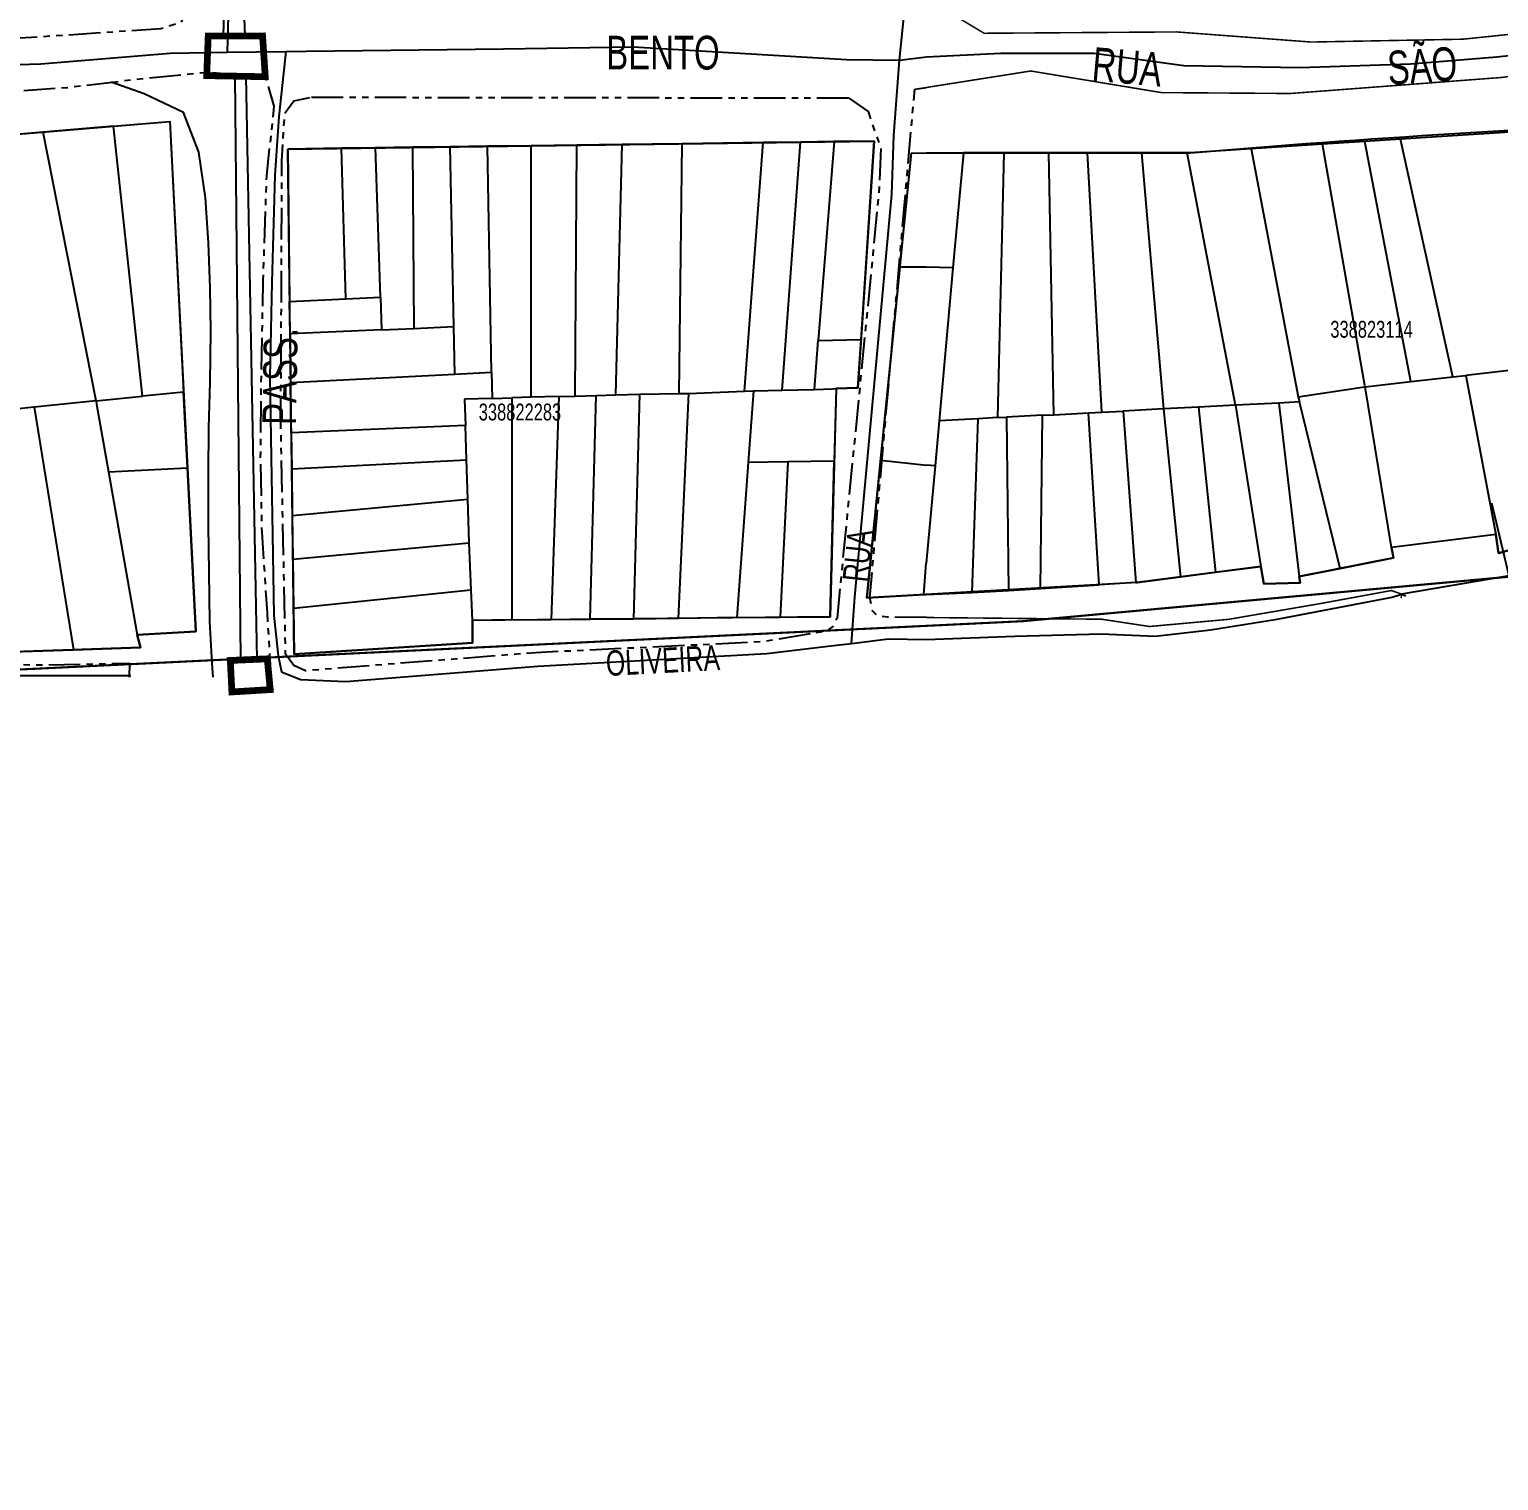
# Model space of a CAD drawing. Extents: x 203614 to 206284, y 4847494 to 4848495.
# Drawn here: x 205689.7 to 205864.1, y 4847496.8 to 4847669.1 of the extents above; entities that cross this region are included whole.
import ezdxf
from ezdxf.enums import TextEntityAlignment as Align

# ---------------------------------------------------------------- set-up
doc = ezdxf.new("R2010")
doc.units = 0
doc.header["$LTSCALE"] = 1.5
doc.header["$MEASUREMENT"] = 0
doc.linetypes.add('PHANTOMX2', pattern=[5, 2.5, -0.5, 0.5, -0.5, 0.5, -0.5])
for name, color, linetype in [('CD-MALHA-LOTES', 40, 'CONTINUOUS'), ('CD_TXT_QUADRA', 7, 'CONTINUOUS'), ('HD-CANAIS', 7, 'CONTINUOUS'), ('LM-LIM-SETOR-FISCAL', 7, 'CONTINUOUS'), ('RU-QUADRAS', 210, 'CONTINUOUS'), ('SV-CAMINHO-TRILHA', 20, 'CONTINUOUS'), ('SV-EIXO-RUA-N-PAV', 6, 'CONTINUOUS'), ('SV-ESTIVAS', 7, 'CONTINUOUS'), ('SV-PONTE-BUEIRO', 249, 'CONTINUOUS'), ('SV-RUA-NAO-PAV-S-GUIA-C-GUIA', 7, 'PHANTOMX2'), ('SV-TXT-RUA-N-PAV-S-GUIA-C-GUIA', 7, 'CONTINUOUS')]:
    doc.layers.add(name, color=color, linetype=linetype)
doc.styles.add('ARIAL', font='ARIAL.TTF')
doc.linetypes.add('Limite', pattern='A,20,-3,[130,ltypeshp.shx,S=6.35,R=0,X=0,Y=0],-3,20', length=46)

msp = doc.modelspace()

# ---------------------------------------------------------------- linework, layer by layer
at = {"layer": 'CD-MALHA-LOTES'}
for p, q in [((205699.72, 4847657.59), (205691.37, 4847656.89)), ((205699.72, 4847657.59), (205706.39, 4847658.14)), ((205703.17, 4847625.54), (205699.72, 4847657.59)), ((205706.39, 4847658.14), (205708.03, 4847626.02)), ((205691.37, 4847656.89), (205675.71, 4847655.59)), ((205697.64, 4847624.98), (205691.37, 4847656.89)), ((205760.08, 4847655.43), (205754.7, 4847655.35)), ((205759.35, 4847625.71), (205760.08, 4847655.43)), ((205767.23, 4847655.52), (205760.08, 4847655.43)), ((205766.87, 4847625.85), (205767.23, 4847655.52)), ((205776.82, 4847655.65), (205767.23, 4847655.52)), ((205774.63, 4847626.14), (205776.82, 4847655.65)), ((205781.25, 4847655.71), (205776.82, 4847655.65)), ((205779.07, 4847626.27), (205781.25, 4847655.71)), ((205785.26, 4847655.77), (205781.25, 4847655.71)), ((205785.26, 4847655.77), (205783.37, 4847632.16)), ((205790, 4847655.83), (205785.26, 4847655.77)), ((205788.46, 4847632.29), (205790, 4847655.83)), ((205843.22, 4847655.45), (205834.75, 4847654.91)), ((205848.24, 4847655.78), (205843.22, 4847655.45)), ((205852.48, 4847656.05), (205848.24, 4847655.78)), ((205853.7, 4847627.29), (205848.24, 4847655.78)), ((205858.69, 4847627.85), (205852.48, 4847656.05)), ((205726.77, 4847654.98), (205720.39, 4847654.89)), ((205720.39, 4847654.89), (205720.62, 4847636.8)), ((205730.82, 4847655.03), (205726.77, 4847654.98)), ((205727.29, 4847637.1), (205726.77, 4847654.98)), ((205735.24, 4847655.09), (205730.82, 4847655.03)), ((205731.4, 4847637.29), (205730.82, 4847655.03)), ((205739.68, 4847655.15), (205735.24, 4847655.09)), ((205735.41, 4847633.6), (205735.24, 4847655.09)), ((205744.12, 4847655.21), (205739.68, 4847655.15)), ((205740.11, 4847633.81), (205739.68, 4847655.15)), ((205749.31, 4847655.28), (205744.12, 4847655.21)), ((205744.6, 4847628.4), (205744.12, 4847655.21)), ((205754.7, 4847655.35), (205749.31, 4847655.28)), ((205749.31, 4847625.42), (205749.31, 4847655.28)), ((205754.52, 4847625.57), (205754.7, 4847655.35)), ((205793.04, 4847640.86), (205794.44, 4847654.39)), ((205794.44, 4847654.39), (205796.2, 4847654.44)), ((205796.2, 4847654.44), (205800.62, 4847654.44)), ((205800.62, 4847654.44), (205799.36, 4847640.8)), ((205805.39, 4847654.44), (205800.62, 4847654.44)), ((205805.39, 4847654.44), (205804.64, 4847623)), ((205810.76, 4847654.44), (205805.39, 4847654.44)), ((205811.34, 4847623.35), (205810.76, 4847654.44)), ((205815.34, 4847654.44), (205810.76, 4847654.44)), ((205817.02, 4847623.64), (205815.34, 4847654.44)), ((205821.74, 4847654.44), (205815.34, 4847654.44)), ((205827.15, 4847654.44), (205821.74, 4847654.44)), ((205821.74, 4847654.44), (205824.37, 4847624.03)), ((205832.91, 4847624.48), (205827.15, 4847654.44)), ((205834.75, 4847654.91), (205840.33, 4847625.47)), ((205793.04, 4847640.86), (205790.78, 4847617.95)), ((205796.18, 4847640.86), (205793.04, 4847640.86)), ((205799.36, 4847640.8), (205796.18, 4847640.86)), ((205799.36, 4847640.8), (205797.74, 4847622.63)), ((205720.62, 4847636.8), (205727.29, 4847637.1)), ((205720.67, 4847632.94), (205720.62, 4847636.8)), ((205727.29, 4847637.1), (205731.4, 4847637.29)), ((205731.4, 4847637.29), (205731.53, 4847633.43)), ((205731.53, 4847633.43), (205720.67, 4847632.94)), ((205720.67, 4847632.94), (205720.74, 4847627.17)), ((205731.53, 4847633.43), (205735.41, 4847633.6)), ((205735.41, 4847633.6), (205740.11, 4847633.81)), ((205740.22, 4847628.17), (205740.11, 4847633.81)), ((205782.91, 4847626.36), (205783.37, 4847632.16)), ((205783.37, 4847632.16), (205788.46, 4847632.29)), ((205788.08, 4847626.53), (205788.46, 4847632.29)), ((205720.74, 4847627.17), (205740.22, 4847628.17)), ((205740.22, 4847628.17), (205744.6, 4847628.4)), ((205744.6, 4847628.4), (205744.66, 4847625.28)), ((205853.7, 4847627.29), (205858.69, 4847627.85)), ((205858.69, 4847627.85), (205860.26, 4847628.02)), ((205869.01, 4847629), (205860.26, 4847628.02)), ((205860.26, 4847628.02), (205863.8, 4847609.12)), ((205708.03, 4847626.02), (205703.17, 4847625.54)), ((205708.49, 4847617.03), (205708.03, 4847626.02)), ((205720.82, 4847621.18), (205720.74, 4847627.17)), ((205759.35, 4847625.71), (205762.14, 4847625.8)), ((205762.14, 4847625.8), (205761.46, 4847599.1)), ((205762.14, 4847625.8), (205766.87, 4847625.85)), ((205767.98, 4847625.86), (205766.75, 4847599.17)), ((205766.87, 4847625.85), (205767.98, 4847625.86)), ((205767.98, 4847625.86), (205774.63, 4847626.14)), ((205774.63, 4847626.14), (205775.69, 4847626.17)), ((205775.69, 4847626.17), (205775.05, 4847617.69)), ((205775.69, 4847626.17), (205779.07, 4847626.27)), ((205779.07, 4847626.27), (205782.91, 4847626.36)), ((205782.91, 4847626.36), (205785.05, 4847626.44)), ((205785.05, 4847626.44), (205785.5, 4847626.46)), ((205785.5, 4847626.46), (205785.27, 4847617.85)), ((205785.5, 4847626.46), (205788.08, 4847626.53)), ((205840.33, 4847625.47), (205848.2, 4847626.67)), ((205848.2, 4847626.67), (205848.280129, 4847626.679033)), ((205848.26, 4847626.83), (205848.280129, 4847626.679033)), ((205848.280129, 4847626.679033), (205853.7, 4847627.29)), ((205851.42, 4847607.58), (205848.280129, 4847626.679033)), ((205690.31, 4847624.24), (205681.45, 4847623.35)), ((205697.64, 4847624.98), (205690.31, 4847624.24)), ((205690.31, 4847624.24), (205694.97, 4847595.44)), ((205697.64, 4847624.98), (205703.17, 4847625.54)), ((205697.64, 4847624.98), (205697.71, 4847624.61)), ((205697.71, 4847624.61), (205699.12, 4847616.57)), ((205744.66, 4847625.28), (205741.4, 4847625.19)), ((205741.4, 4847625.19), (205741.5, 4847622.07)), ((205744.66, 4847625.28), (205746.99, 4847625.35)), ((205749.31, 4847625.42), (205746.99, 4847625.35)), ((205746.99, 4847625.35), (205746.99, 4847599.02)), ((205752.56, 4847625.51), (205749.31, 4847625.42)), ((205752.56, 4847625.51), (205751.66, 4847599.06)), ((205752.56, 4847625.51), (205754.52, 4847625.57)), ((205754.52, 4847625.57), (205757, 4847625.64)), ((205756.28, 4847599.1), (205757, 4847625.64)), ((205757, 4847625.64), (205759.35, 4847625.71)), ((205824.37, 4847624.03), (205819.58, 4847623.78)), ((205828.51, 4847624.25), (205824.37, 4847624.03)), ((205824.37, 4847624.03), (205826.39, 4847604.1)), ((205832.91, 4847624.48), (205828.51, 4847624.25)), ((205828.51, 4847624.25), (205830.53, 4847604.65)), ((205838.06, 4847624.74), (205832.91, 4847624.48)), ((205832.91, 4847624.48), (205835.92, 4847605.35)), ((205840.48, 4847624.87), (205838.06, 4847624.74)), ((205838.06, 4847624.74), (205840.47, 4847604.13)), ((205840.33, 4847625.47), (205840.48, 4847624.87)), ((205845.31, 4847605.1), (205840.48, 4847624.87)), ((205797.74, 4847622.63), (205797.25, 4847617.28)), ((205802.3, 4847622.87), (205797.74, 4847622.63)), ((205802.3, 4847622.87), (205801.59, 4847602.24)), ((205804.64, 4847623), (205802.3, 4847622.87)), ((205804.64, 4847623), (205805.72, 4847623.05)), ((205810, 4847623.28), (205805.72, 4847623.05)), ((205805.72, 4847623.05), (205805.96, 4847602.5)), ((205809.76, 4847602.73), (205810, 4847623.28)), ((205810, 4847623.28), (205811.34, 4847623.35)), ((205811.34, 4847623.35), (205815.45, 4847623.56)), ((205815.45, 4847623.56), (205817.02, 4847623.64)), ((205816.71, 4847603.16), (205815.45, 4847623.56)), ((205817.02, 4847623.64), (205819.58, 4847623.78)), ((205819.58, 4847623.78), (205821.07, 4847603.42)), ((205741.5, 4847622.07), (205720.82, 4847621.18)), ((205720.82, 4847621.18), (205720.87, 4847616.94)), ((205741.63, 4847618), (205741.5, 4847622.07)), ((205699.12, 4847616.57), (205708.49, 4847617.03)), ((205709.48, 4847597.63), (205708.49, 4847617.03)), ((205720.87, 4847616.94), (205741.63, 4847618)), ((205741.78, 4847613.34), (205741.63, 4847618)), ((205775.05, 4847617.69), (205773.69, 4847599.26)), ((205779.75, 4847617.76), (205775.05, 4847617.69)), ((205779.75, 4847617.76), (205778.85, 4847599.31)), ((205785.27, 4847617.85), (205779.75, 4847617.76)), ((205784.79, 4847599.36), (205785.27, 4847617.85)), ((205790.78, 4847617.95), (205789.13, 4847601.63)), ((205790.78, 4847617.95), (205796.22, 4847617.38)), ((205797.25, 4847617.28), (205796.2, 4847605.74)), ((205797.25, 4847617.28), (205796.22, 4847617.38)), ((205699.12, 4847616.57), (205702.53, 4847597.24)), ((205720.87, 4847616.94), (205720.94, 4847611.38)), ((205720.94, 4847611.38), (205741.78, 4847613.34)), ((205741.94, 4847608.14), (205741.78, 4847613.34)), ((205720.94, 4847611.38), (205721.01, 4847606.19)), ((205863.8, 4847609.12), (205851.42, 4847607.58)), ((205721.01, 4847606.19), (205741.94, 4847608.14)), ((205742.19, 4847602.57), (205741.94, 4847608.14)), ((205721.01, 4847606.19), (205721.08, 4847600.4)), ((205795.9, 4847601.99), (205796.2, 4847605.74)), ((205830.53, 4847604.65), (205835.92, 4847605.35)), ((205840.47, 4847604.13), (205845.31, 4847605.1)), ((205809.76, 4847602.73), (205816.71, 4847603.16)), ((205821.07, 4847603.42), (205816.71, 4847603.16)), ((205826.39, 4847604.1), (205830.53, 4847604.65)), ((205721.08, 4847600.4), (205742.12, 4847602.56)), ((205742.12, 4847602.56), (205742.19, 4847602.57)), ((205742.32, 4847598.92), (205742.19, 4847602.57)), ((205789.13, 4847601.63), (205795.9, 4847601.99)), ((205795.9, 4847601.99), (205796.2, 4847602.01)), ((205796.2, 4847602.01), (205801.59, 4847602.24)), ((205801.59, 4847602.24), (205805.96, 4847602.5)), ((205805.96, 4847602.5), (205809.76, 4847602.73)), ((205721.08, 4847600.4), (205721.15, 4847594.93)), ((205746.99, 4847599.02), (205742.32, 4847598.92)), ((205742.32, 4847596.26), (205742.32, 4847598.92)), ((205746.99, 4847599.02), (205751.66, 4847599.06)), ((205751.66, 4847599.06), (205756.28, 4847599.1)), ((205761.46, 4847599.1), (205756.28, 4847599.1)), ((205766.75, 4847599.17), (205761.46, 4847599.1)), ((205773.69, 4847599.26), (205766.75, 4847599.17)), ((205773.69, 4847599.26), (205778.85, 4847599.31)), ((205778.85, 4847599.31), (205784.79, 4847599.36)), ((205702.53, 4847597.24), (205709.48, 4847597.63)), ((205702.92, 4847595.7), (205702.53, 4847597.24)), ((205721.15, 4847594.93), (205742.32, 4847596.26)), ((205686.47, 4847595.16), (205694.97, 4847595.44)), ((205694.97, 4847595.44), (205702.92, 4847595.7))]:
    msp.add_line(p, q, dxfattribs=at)
at = {"layer": 'CD-MALHA-LOTES', "flags": 128}
for points in [[(205848.26, 4847626.83), (205843.22, 4847655.45)], [(205865.84, 4847656.93), (205865.47, 4847656.89), (205852.48, 4847656.05)], [(205834.75, 4847654.91), (205827.53, 4847654.44), (205827.15, 4847654.44)], [(205863.8, 4847609.12), (205864.12, 4847606.93), (205871.91, 4847609.09)], [(205845.31, 4847605.1), (205851.66, 4847606.37), (205851.42, 4847607.58)], [(205835.92, 4847605.35), (205836.27, 4847603.26), (205840.57, 4847603.38), (205840.47, 4847604.13)], [(205821.07, 4847603.42), (205821.23, 4847603.43), (205826.39, 4847604.1)]]:
    msp.add_lwpolyline(points, dxfattribs=at)
at = {"layer": 'HD-CANAIS', "flags": 128}
for points in [[(205719.75, 4847729.14), (205716.14, 4847704.73), (205714.76, 4847683.12), (205715.29, 4847668.31), (205712.79, 4847668.31), (205713.39, 4847691.52), (205714.05, 4847705.61), (205717.9, 4847729.15)], [(205715.44, 4847663.52), (205716.72, 4847594.3), (205714.83, 4847594.27), (205714.16, 4847663.54)]]:
    msp.add_lwpolyline(points, close=True, dxfattribs=at)
at = {"layer": 'LM-LIM-SETOR-FISCAL', "linetype": 'Limite', "ltscale": 0.1, "const_width": 0.25}
msp.add_lwpolyline([(204365.793187, 4847552.497693), (205446.22, 4847576.17), (205460.297767, 4847496.970321), (205556.135918, 4847515.695108), (205660.88, 4847539.89), (205654.63, 4847591.47), (205807.66, 4847598.84), (205876.298737, 4847605.113157)], dxfattribs=at)
at = {"layer": 'RU-QUADRAS', "color": 6, "linetype": 'Continuous'}
for points in [[(205642.77, 4847652.85), (205706.39, 4847658.14), (205709.48, 4847597.63), (205702.53, 4847597.24), (205702.92, 4847595.7), (205679.79, 4847594.92), (205679.39, 4847596.86), (205663.34, 4847594.18), (205662.92, 4847596.26), (205654.32, 4847594.35)], [(205720.39, 4847654.89), (205790, 4847655.83), (205788.08, 4847626.53), (205785.5, 4847626.46), (205784.79, 4847599.36), (205742.32, 4847598.92), (205742.32, 4847596.26), (205721.15, 4847594.93)]]:
    msp.add_lwpolyline(points, close=True, dxfattribs=at)
msp.add_lwpolyline([(205881.73, 4847611.81), (205864.12, 4847606.93), (205863.8, 4847609.12), (205851.42, 4847607.58), (205851.66, 4847606.37), (205840.47, 4847604.13), (205840.57, 4847603.38), (205836.27, 4847603.26), (205835.92, 4847605.35), (205821.23, 4847603.43), (205789.13, 4847601.63), (205794.44, 4847654.39), (205827.53, 4847654.44, -0.0115420417), (205890.3, 4847658.29)], format="xyb", dxfattribs=at)
at = {"layer": 'SV-CAMINHO-TRILHA', "flags": 128}
msp.add_lwpolyline([(205711.543569, 4847592.191637), (205711.44, 4847593.8), (205711.17, 4847598.82), (205711.06, 4847604.62), (205711, 4847610.19), (205711.01, 4847616.43), (205711.02, 4847621.83), (205711.2, 4847627.18), (205711.27, 4847633.22), (205711.2, 4847638.42), (205710.98, 4847643.77), (205710.64, 4847649.09), (205709.83, 4847654.51), (205708.01, 4847659.24), (205703.37, 4847661.46), (205699.44, 4847662.82)], dxfattribs=at)
at = {"layer": 'SV-EIXO-RUA-N-PAV', "flags": 128}
for points in [[(205731.16, 4847796.02), (205729.41, 4847785.06), (205725.52, 4847762.48), (205720.52, 4847736.02), (205719.4, 4847730.69), (205717.47, 4847722.32), (205714.12, 4847695.83), (205713.51, 4847677.87), (205713.22, 4847666.37)], [(205787.31, 4847596.21), (205787.72, 4847601.68), (205792.1, 4847649.48), (205792.35, 4847656.5), (205793, 4847665.42), (205794.43, 4847679.44), (205796.22, 4847691.89)], [(205796.218042, 4847665.818953), (205805.038295, 4847666.249206), (205816.105964, 4847666.249206), (205826.755986, 4847664.787438), (205840.538367, 4847664.578614), (205853.694276, 4847664.996262), (205863.92665, 4847665.831558), (205881.050215, 4847667.710974), (205900.053195, 4847670.008037), (205908.823801, 4847669.590389), (205914.0444, 4847669.381565), (205926.156189, 4847672.096277), (205937.850331, 4847675.228636)], [(205314.84, 4847653.41), (205415.01, 4847655.68), (205474.1, 4847655.93), (205543.15, 4847658.45), (205554.15, 4847658.73), (205560.54, 4847659.21), (205582.09, 4847659.46), (205598.741147, 4847659.905976), (205605.78, 4847660.47), (205627.2, 4847661.73), (205637.3, 4847662.08), (205649.88, 4847662.48), (205673.44, 4847664.5), (205691.08, 4847665), (205706.45, 4847666.26), (205713.22, 4847666.37), (205720.17, 4847666.48), (205722.58, 4847666.51), (205746.02, 4847666.77), (205761.39, 4847667.02), (205786.72, 4847665.51), (205793, 4847665.42), (205796.22, 4847665.82)], [(205720.17, 4847666.48), (205719.34, 4847658.74), (205718.85, 4847651.79), (205718.52, 4847639.06), (205718.27, 4847627.85), (205718.43, 4847618.26), (205718.6, 4847609.13), (205718.76, 4847599.53), (205719.26, 4847594.74), (205719.67, 4847592.84), (205721.91, 4847591.93), (205727.28, 4847591.68), (205750.1, 4847593.5), (205777.26, 4847594.99), (205785.19, 4847595.96), (205787.31, 4847596.21), (205791.73, 4847596.74), (205796.18, 4847596.67)], [(205796.179112, 4847596.670239), (205806.719871, 4847597.057056), (205816.970518, 4847597.347168), (205823.352996, 4847597.057056), (205829.928883, 4847597.830689), (205837.858629, 4847599.087844), (205851.493923, 4847601.698858), (205852.611772, 4847602.065257)], [(205701.77, 4847592.34), (205697.71, 4847592.34), (205686.07, 4847592.34), (205675.97, 4847592.48), (205664.89, 4847592.06), (205657.6, 4847591.78), (205653.22, 4847591.17), (205647.51, 4847590.1), (205636.85, 4847589.4), (205627.6, 4847589.4), (205612.315924, 4847588.987343), (205602.998565, 4847587.537499), (205590.299494, 4847584.831139), (205571.056124, 4847580.650964)]]:
    msp.add_lwpolyline(points, dxfattribs=at)
at = {"layer": 'SV-ESTIVAS', "flags": 128}
for points in [[(205863.294176, 4847612.89993), (205865.362924, 4847604.219316)], [(205945.096632, 4847606.22187), (205933.925072, 4847603.687003), (205908.164222, 4847599.465971), (205880.915926, 4847594.36858), (205875.504607, 4847606.973827), (205865.587425, 4847604.258211), (205860.28866, 4847603.340206), (205852.611772, 4847602.065257), (205853.138223, 4847601.837305)]]:
    msp.add_lwpolyline(points, dxfattribs=at)
at = {"layer": 'SV-PONTE-BUEIRO', "const_width": 0.8, "flags": 128}
for points in [[(205717.73, 4847663.47), (205710.78, 4847663.6), (205710.96, 4847668.3), (205717.41, 4847668.32)], [(205717.97, 4847594.37), (205713.58, 4847594.18), (205713.77, 4847590.44), (205718.32, 4847590.72)]]:
    msp.add_lwpolyline(points, close=True, dxfattribs=at)
at = {"layer": 'SV-RUA-NAO-PAV-S-GUIA-C-GUIA'}
msp.add_line((205723.22, 4847661.04), (205786.952891, 4847660.956698), dxfattribs=at)
at = {"layer": 'SV-RUA-NAO-PAV-S-GUIA-C-GUIA', "const_width": 0.18, "flags": 128}
for points in [[(205796.218042, 4847662.197111), (205808.597496, 4847664.150955), (205824.106985, 4847661.587911), (205839.376264, 4847661.479016), (205864.474072, 4847663.382057), (205885.151629, 4847666.218221), (205902.189829, 4847668.143886), (205908.758725, 4847667.4455), (205919.598765, 4847668.821372), (205929.321487, 4847671.182767), (205938.756197, 4847672.787156), (205937.117402, 4847678.128537), (205929.604806, 4847675.300581), (205921.237369, 4847672.709875), (205913.25885, 4847670.827614), (205899.775649, 4847671.917931), (205883.781847, 4847670.410134), (205859.894909, 4847667.924354), (205841.879721, 4847667.588387), (205825.891846, 4847668.789456), (205803.068305, 4847668.628018), (205799.479201, 4847670.778225), (205797.515422, 4847674.559416), (205796.503303, 4847678.305541), (205803.012821, 4847721.197368), (205803.990018, 4847722.667582), (205805.681726, 4847723.296369), (205807.783593, 4847723.329715), (205815.494524, 4847723.201234), (205840.144175, 4847721.886769), (205860.960219, 4847722.367495), (205886.984363, 4847725.790105), (205903.102972, 4847728.854917), (205918.461928, 4847732.459465), (205935.690919, 4847741.109923), (205949.35184, 4847747.54679), (205968.188998, 4847758.881371), (205980.205196, 4847767.950754), (205992.188715, 4847779.026116), (206002.509328, 4847790.777371), (206009.921227, 4847796.713801), (206016.122864, 4847800.122908), (206023.354801, 4847801.742513), (206031.799034, 4847799.619169), (206039.120839, 4847795.722332), (206047.797721, 4847788.536272), (206060.758401, 4847776.502255), (206075.353183, 4847762.487665), (206111.277907, 4847729.69958), (206120.811054, 4847719.116059), (206122.540952, 4847714.327909), (206121.589898, 4847711.252913), (206118.331898, 4847708.442292), (206112.747951, 4847703.989573), (206087.891969, 4847687.242288), (206061.264405, 4847665.55098), (206038.278041, 4847647.729782), (206024.113402, 4847633.680412), (206015.453608, 4847627.123711), (205995.97203, 4847605.17298), (205985.768262, 4847598.540147), (205978.280384, 4847597.267619), (205978.413865, 4847596.080215)], [(205796.216664, 4847599.276675), (205817.016106, 4847599.07335), (205822.686653, 4847598.210225), (205832.083573, 4847599.061578), (205843.02, 4847600.94), (205851.4, 4847602.48), (205852.611772, 4847602.065257)], [(205852.567894, 4847601.575061), (205852.611772, 4847602.065257)]]:
    msp.add_lwpolyline(points, dxfattribs=at)
at = {"layer": 'SV-RUA-NAO-PAV-S-GUIA-C-GUIA', "flags": 128}
for points in [[(205629.755625, 4847726.680955), (205626.33, 4847725.72), (205625.62, 4847722.67), (205626.13, 4847718.1), (205632.86, 4847683.24), (205635.12, 4847674.27), (205637.11, 4847668.38), (205641.28, 4847666.57), (205648.41, 4847666.75), (205671.75, 4847668.19), (205688.59, 4847668.07), (205705.32, 4847669.2), (205707.78, 4847669.96), (205708.94, 4847672.78), (205709.13, 4847678.52), (205710.07, 4847697.51), (205712.97, 4847721.05)], [(205701.599183, 4847592.204808), (205701.67, 4847593.81), (205690.67, 4847593.61), (205676.18, 4847593.92), (205664.51, 4847593.8), (205657.71, 4847593.82), (205655.89, 4847594.48), (205654.25, 4847596.79), (205651.45, 4847603.64), (205649.67, 4847610.55), (205647.74, 4847617.57), (205645.23, 4847628.58), (205644.19, 4847637.05), (205642.44, 4847646), (205641.13, 4847651.15), (205641.44, 4847653.28), (205643.32, 4847654.82), (205648.5, 4847656.75), (205654.47, 4847658.39), (205663.75, 4847659.78), (205672.72, 4847660.52), (205683.98, 4847661.49), (205694.26, 4847662.2), (205703.58, 4847663.32), (205710.88, 4847664), (205717.73, 4847663.47), (205718.76, 4847659.97), (205717.86, 4847651.71), (205717.45, 4847639.34), (205717.23, 4847628.05), (205717.14, 4847618.03), (205717.31, 4847609.39), (205717.95, 4847599.89), (205718.2, 4847595.34), (205718.379308, 4847592.371463)], [(205786.952891, 4847660.956698), (205789.286646, 4847659.334281), (205790.11, 4847656.94), (205790.79, 4847655.08), (205790.56, 4847649.62), (205785.6, 4847599.2), (205785.1, 4847598.21), (205784.3, 4847597.65), (205776.61, 4847596.38), (205758.46, 4847595.51), (205749.8, 4847595.1), (205722.51, 4847592.95), (205721.14, 4847593.57), (205720.15, 4847594.93), (205719.58, 4847621.81), (205719.71, 4847653.46), (205720.04, 4847659.16), (205721.11, 4847660.59), (205723.22, 4847661.04), (205724.8, 4847661.04)], [(205796.22, 4847599.28), (205791.58, 4847599.32), (205790.36, 4847599.51), (205789.8, 4847600.06), (205789.49, 4847601.61), (205794.82, 4847661.98), (205796.22, 4847662.2)]]:
    msp.add_lwpolyline(points, dxfattribs=at)

# ---------------------------------------------------------------- texts
at = {"layer": 'CD_TXT_QUADRA', "style": 'ARIAL', "width": 0.7}
msp.add_text('338823114', height=2, dxfattribs=at).set_placement((205849.05, 4847633.49), align=Align.MIDDLE)
msp.add_text('338822283', height=2, dxfattribs=at).set_placement((205743.07, 4847622.67))
at = {"layer": 'SV-TXT-RUA-N-PAV-S-GUIA-C-GUIA', "style": 'ARIAL', "width": 0.7}
msp.add_text('BENTO', height=4, dxfattribs=at).set_placement((205758.2, 4847664.33))
for s, height, rotation, p in [('SÃO', 4, 4, (205851.088685, 4847662.492483)), ('RUA', 4, 355, (205815.755005, 4847663.014656)), ('PASS.', 4, 89, (205721.38, 4847622.11)), ('RUA', 3, 84, (205789.23, 4847603.4)), ('OLIVEIRA', 3, 3, (205758.25, 4847592.33))]:
    msp.add_text(s, height=height, rotation=rotation, dxfattribs=at).set_placement(p)

doc.saveas('drawing.dxf')
